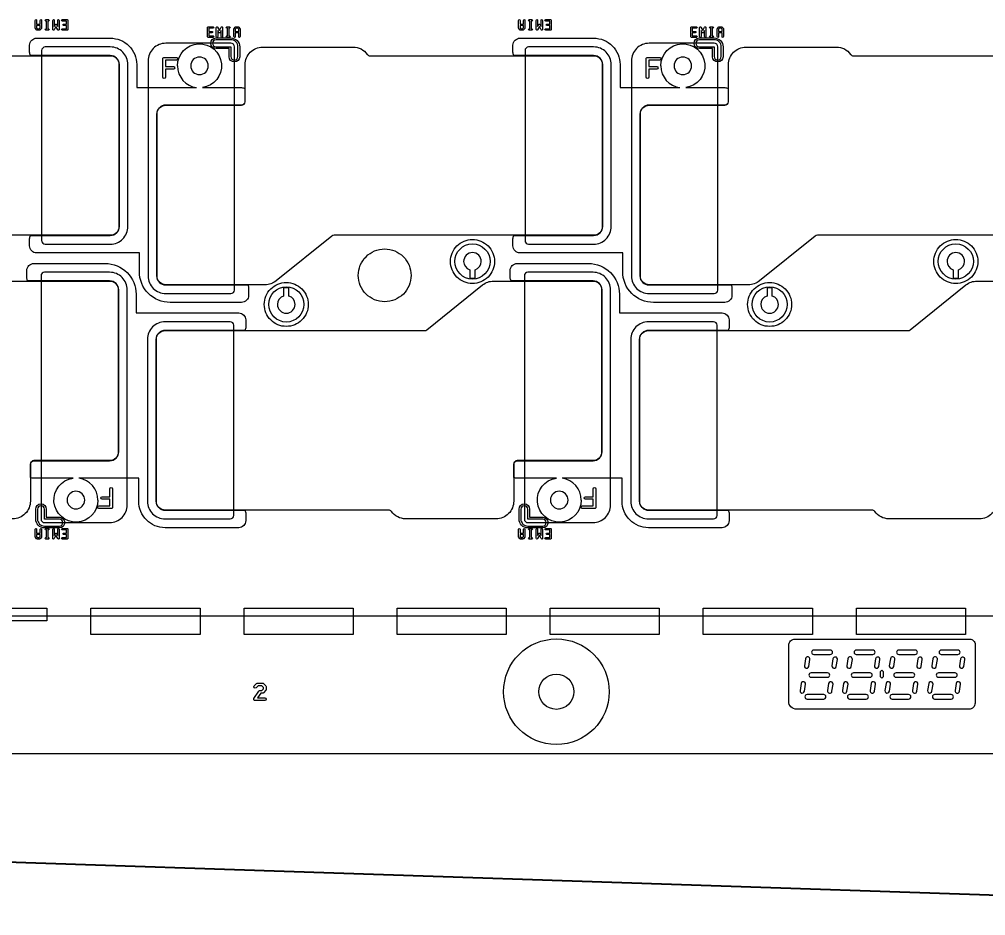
# Model space of a CAD drawing. Extents: x 2541 to 3941, y 2348 to 3338.
# Drawn here: x 2872 to 2926.9, y 2710.8 to 2761.7 of the extents above; entities that cross this region are included whole.
import ezdxf

# ---------------------------------------------------------------- set-up
doc = ezdxf.new("R2010")
doc.units = 0
doc.layers.get('0').update_dxf_attribs({"lineweight": 0})
doc.layers.get('Defpoints').update_dxf_attribs({"lineweight": 0})
doc.layers.add('EMI-T', color=6, linetype='Continuous', lineweight=0)
doc.layers.add('尺寸線', color=3, linetype='Continuous', lineweight=0)
doc.styles.get("Standard").update_dxf_attribs({"font": 'simplex.shx', "height": 2.7})
doc.dimstyles.get("Standard").update_dxf_attribs({"dimtxt": 6, "dimasz": 0.18, "dimexe": 0.18, "dimexo": 0.0625, "dimgap": 0.09, "dimtad": 0, "dimtih": 1, "dimtoh": 1, "dimdec": 4, "dimzin": 0, "dimdsep": 46, "dimtxsty": 'Standard', "dimcen": 0.09, "dimadec": 0, "dimazin": 0, "dimtfac": 1, "dimtdec": 4, "dimtofl": 0, "dimtmove": 0, "dimatfit": 3, "dimfxl": 0, "dimtolj": 1, "dimtzin": 0, "dimarcsym": 0})

# ---------------------------------------------------------------- blocks, each defined once
blk = doc.blocks.new('*D30')
at = {"layer": 'Defpoints', "color": 0, "linetype": 'Continuous'}
for p in [(2712.612, 2742.594), (2957.619, 2734.405), (2956.836, 2710.973)]:
    blk.add_point(p, dxfattribs=at)
at = {"layer": '尺寸線', "color": 0, "linetype": 'Continuous', "lineweight": -2}
for p, q in [((2712.609, 2742.531), (2711.822, 2718.982)), ((2957.617, 2734.343), (2956.83, 2710.793)), ((2712.008, 2719.156), (2825.242, 2715.371)), ((2956.656, 2710.979), (2843.422, 2714.764))]:
    blk.add_line(p, q, dxfattribs=at)
at = {"layer": '尺寸線', "color": 0, "linetype": 'Continuous'}
for points in [[(2712.009, 2719.186), (2712.007, 2719.126), (2711.828, 2719.162)], [(2956.655, 2710.949), (2956.657, 2711.009), (2956.836, 2710.973)]]:
    blk.add_solid(points, dxfattribs=at)
at = {"layer": '尺寸線', "color": 0, "linetype": 'Continuous', "insert": (2834.332, 2715.067), "char_height": 2.7, "attachment_point": 5}
blk.add_mtext('\\A1;245.1443', dxfattribs=at)

msp = doc.modelspace()

# ---------------------------------------------------------------- linework, layer by layer
for p, q in [((2873.57814, 2761.10094), (2873.50861, 2761.10094)), ((2901.04814, 2761.10094), (2900.97861, 2761.10094)), ((2883.8653, 2760.6917), (2883.79577, 2760.6917)), ((2911.3353, 2760.6917), (2911.26577, 2760.6917)), ((2873.57814, 2732.19094), (2873.50861, 2732.19094)), ((2901.04814, 2732.19094), (2900.97861, 2732.19094))]:
    msp.add_line(p, q)
at = {"linetype": 'Continuous'}
for points in [[(2710.51672, 2769.52127), (2710.51672, 2724.0146, -0.414214), (2712.51672, 2722.0146, -0.169418), (2712.08276, 2720.7706, -0.117594), (2712.62077, 2720.0146), (2834.01672, 2720.0146), (2834.01672, 2727.4146), (2841.01672, 2727.4146), (2841.01672, 2720.0146), (2962.41267, 2720.0146, -0.117594), (2962.95069, 2720.7706, -0.169419), (2962.51672, 2722.0146, -0.414214), (2964.51672, 2724.0146), (2964.51672, 2759.52729, 0.044792), (2965.01672, 2759.93118), (2965.01672, 2764.98695, -0.207733), (2964.97961, 2765.00139, 0.10603), (2963.74324, 2765.79265, -1), (2963.77828, 2765.88631, -0.057817), (2964.51672, 2765.50792)], [(2872.89907, 2761.22704), (2872.89907, 2761.39922), (2872.89907, 2761.6575, -1), (2872.97907, 2761.6575), (2872.97907, 2761.43922), (2873.17722, 2761.43922), (2873.17722, 2761.6575, -1), (2873.25722, 2761.6575), (2873.25722, 2761.39922)], [(2873.25722, 2761.39922), (2873.25722, 2761.22704, -0.173189), (2873.24818, 2761.20172), (2873.17895, 2761.116, -0.228301), (2873.14768, 2761.10094), (2873.00861, 2761.10094, -0.228253), (2872.97734, 2761.116), (2872.90811, 2761.20172, -0.173127), (2872.89907, 2761.22704)], [(2873.50861, 2761.10094, -1), (2873.50861, 2761.18094), (2873.53814, 2761.18094), (2873.53814, 2761.6175), (2873.50861, 2761.6175, -1), (2873.50861, 2761.6975), (2873.57814, 2761.6975), (2873.64768, 2761.6975, -1), (2873.64768, 2761.6175), (2873.61814, 2761.6175), (2873.61814, 2761.18094), (2873.64768, 2761.18094, -1), (2873.64768, 2761.10094), (2873.57814, 2761.10094)], [(2873.89907, 2761.14129), (2873.89907, 2761.6575, -1), (2873.97907, 2761.6575), (2873.97907, 2761.2996)], [(2873.97907, 2761.2996), (2874.04292, 2761.41819, -0.597324), (2874.11336, 2761.41819), (2874.17722, 2761.2996)], [(2874.17722, 2761.2996), (2874.17722, 2761.6575, -1), (2874.25722, 2761.6575), (2874.25722, 2761.14129, -0.782664), (2874.182, 2761.12198), (2874.07814, 2761.31485)], [(2874.43907, 2761.10094, -1), (2874.43907, 2761.18094), (2874.67722, 2761.18094), (2874.67722, 2761.35922), (2874.50861, 2761.35922, -1), (2874.50861, 2761.43922), (2874.67722, 2761.43922), (2874.67722, 2761.6175), (2874.43907, 2761.6175, -1), (2874.43907, 2761.6975), (2874.71722, 2761.6975, -0.414265), (2874.75722, 2761.6575), (2874.75722, 2761.39922)], [(2874.75722, 2761.39922), (2874.75722, 2761.14094, -0.414265), (2874.71722, 2761.10094), (2874.43907, 2761.10094)], [(2900.36907, 2761.22704), (2900.36907, 2761.39922), (2900.36907, 2761.6575, -1), (2900.44907, 2761.6575), (2900.44907, 2761.43922), (2900.64722, 2761.43922), (2900.64722, 2761.6575, -1), (2900.72722, 2761.6575), (2900.72722, 2761.39922)], [(2900.72722, 2761.39922), (2900.72722, 2761.22704, -0.173189), (2900.71818, 2761.20172), (2900.64895, 2761.116, -0.228301), (2900.61768, 2761.10094), (2900.47861, 2761.10094, -0.228253), (2900.44734, 2761.116), (2900.37811, 2761.20172, -0.173127), (2900.36907, 2761.22704)], [(2900.97861, 2761.10094, -1), (2900.97861, 2761.18094), (2901.00814, 2761.18094), (2901.00814, 2761.6175), (2900.97861, 2761.6175, -1), (2900.97861, 2761.6975), (2901.04814, 2761.6975), (2901.11768, 2761.6975, -1), (2901.11768, 2761.6175), (2901.08814, 2761.6175), (2901.08814, 2761.18094), (2901.11768, 2761.18094, -1), (2901.11768, 2761.10094), (2901.04814, 2761.10094)], [(2901.36907, 2761.14129), (2901.36907, 2761.6575, -1), (2901.44907, 2761.6575), (2901.44907, 2761.2996)], [(2901.44907, 2761.2996), (2901.51292, 2761.41819, -0.597324), (2901.58336, 2761.41819), (2901.64722, 2761.2996)], [(2901.64722, 2761.2996), (2901.64722, 2761.6575, -1), (2901.72722, 2761.6575), (2901.72722, 2761.14129, -0.782664), (2901.652, 2761.12198), (2901.54814, 2761.31485)], [(2901.90907, 2761.10094, -1), (2901.90907, 2761.18094), (2902.14722, 2761.18094), (2902.14722, 2761.35922), (2901.97861, 2761.35922, -1), (2901.97861, 2761.43922), (2902.14722, 2761.43922), (2902.14722, 2761.6175), (2901.90907, 2761.6175, -1), (2901.90907, 2761.6975), (2902.18722, 2761.6975, -0.414265), (2902.22722, 2761.6575), (2902.22722, 2761.39922)], [(2902.22722, 2761.39922), (2902.22722, 2761.14094, -0.414265), (2902.18722, 2761.10094), (2901.90907, 2761.10094)], [(2874.07814, 2761.31485), (2873.97429, 2761.12198, -0.782665), (2873.89907, 2761.14129)], [(2883.18623, 2760.7317), (2883.18623, 2761.24791, -0.782664), (2883.26145, 2761.26722), (2883.3653, 2761.07435)], [(2883.26623, 2761.08959), (2883.26623, 2760.7317, -1), (2883.18623, 2760.7317)], [(2883.46438, 2761.08959), (2883.40052, 2760.97101, -0.597324), (2883.33008, 2760.97101), (2883.26623, 2761.08959)], [(2883.3653, 2761.07435), (2883.46916, 2761.26722, -0.782665), (2883.54438, 2761.24791), (2883.54438, 2760.7317, -1), (2883.46438, 2760.7317), (2883.46438, 2761.08959)], [(2883.79577, 2760.6917, -1), (2883.79577, 2760.7717), (2883.8253, 2760.7717), (2883.8253, 2761.20825), (2883.79577, 2761.20825, -1), (2883.79577, 2761.28825), (2883.8653, 2761.28825), (2883.93484, 2761.28825, -1), (2883.93484, 2761.20825), (2883.9053, 2761.20825), (2883.9053, 2760.7717), (2883.93484, 2760.7717, -1), (2883.93484, 2760.6917), (2883.8653, 2760.6917)], [(2884.18623, 2760.7317), (2884.18623, 2760.98997), (2884.18623, 2761.16216, -0.173189), (2884.19527, 2761.18748), (2884.2645, 2761.2732, -0.228301), (2884.29577, 2761.28825), (2884.43484, 2761.28825, -0.228253), (2884.46611, 2761.2732), (2884.53534, 2761.18748, -0.173127), (2884.54438, 2761.16216), (2884.54438, 2760.98997)], [(2884.54438, 2760.98997), (2884.54438, 2760.7317, -1), (2884.46438, 2760.7317), (2884.46438, 2760.94997), (2884.26623, 2760.94997), (2884.26623, 2760.7317, -1), (2884.18623, 2760.7317)], [(2901.54814, 2761.31485), (2901.44429, 2761.12198, -0.782665), (2901.36907, 2761.14129)], [(2910.65623, 2760.7317), (2910.65623, 2761.24791, -0.782664), (2910.73145, 2761.26722), (2910.8353, 2761.07435)], [(2910.73623, 2761.08959), (2910.73623, 2760.7317, -1), (2910.65623, 2760.7317)], [(2910.93438, 2761.08959), (2910.87052, 2760.97101, -0.597324), (2910.80008, 2760.97101), (2910.73623, 2761.08959)], [(2910.8353, 2761.07435), (2910.93916, 2761.26722, -0.782665), (2911.01438, 2761.24791), (2911.01438, 2760.7317, -1), (2910.93438, 2760.7317), (2910.93438, 2761.08959)], [(2911.26577, 2760.6917, -1), (2911.26577, 2760.7717), (2911.2953, 2760.7717), (2911.2953, 2761.20825), (2911.26577, 2761.20825, -1), (2911.26577, 2761.28825), (2911.3353, 2761.28825), (2911.40484, 2761.28825, -1), (2911.40484, 2761.20825), (2911.3753, 2761.20825), (2911.3753, 2760.7717), (2911.40484, 2760.7717, -1), (2911.40484, 2760.6917), (2911.3353, 2760.6917)], [(2911.65623, 2760.7317), (2911.65623, 2760.98997), (2911.65623, 2761.16216, -0.173189), (2911.66527, 2761.18748), (2911.7345, 2761.2732, -0.228301), (2911.76577, 2761.28825), (2911.90484, 2761.28825, -0.228253), (2911.93611, 2761.2732), (2912.00534, 2761.18748, -0.173127), (2912.01438, 2761.16216), (2912.01438, 2760.98997)], [(2912.01438, 2760.98997), (2912.01438, 2760.7317, -1), (2911.93438, 2760.7317), (2911.93438, 2760.94997), (2911.73623, 2760.94997), (2911.73623, 2760.7317, -1), (2911.65623, 2760.7317)], [(2872.5803, 2748.8446), (2872.5803, 2749.2446, -0.124386), (2872.62831, 2749.4346), (2877.1652, 2749.4346, 0.414365), (2877.67507, 2749.94473), (2877.67507, 2759.1446, 0.414366), (2877.1652, 2759.65473), (2872.62831, 2759.65473, -0.124392), (2872.5803, 2759.84473), (2872.5803, 2760.24473, -0.414218), (2872.9803, 2760.64473), (2877.1652, 2760.64473, -0.414364), (2878.66507, 2759.14409), (2878.66507, 2757.83473), (2882.0703, 2757.83473)], [(2880.98437, 2759.07391, -2.205962), (2882.39845, 2757.83473), (2884.62218, 2757.83473, -0.124388), (2884.81218, 2757.78672), (2884.81218, 2757.03473, -0.414224), (2884.62218, 2756.84473), (2880.3152, 2756.84473, 0.414218), (2879.80508, 2756.3346), (2879.80508, 2747.13472, 0.414217), (2880.3152, 2746.6246), (2884.97418, 2746.6246, -0.124388), (2885.02218, 2746.4346), (2885.02218, 2746.0346, -0.414218), (2884.62218, 2745.6346), (2880.56508, 2745.6346, -0.414215), (2878.81508, 2747.3846), (2878.81508, 2748.4446), (2872.9803, 2748.4446, -0.414218), (2872.5803, 2748.8446)], [(2900.0503, 2748.8446), (2900.0503, 2749.2446, -0.124386), (2900.09831, 2749.4346), (2904.6352, 2749.4346, 0.414365), (2905.14507, 2749.94473), (2905.14507, 2759.1446, 0.414366), (2904.6352, 2759.65473), (2900.09831, 2759.65473, -0.124392), (2900.0503, 2759.84473), (2900.0503, 2760.24473, -0.414218), (2900.4503, 2760.64473), (2904.6352, 2760.64473, -0.414364), (2906.13507, 2759.14409), (2906.13507, 2757.83473), (2909.5403, 2757.83473)], [(2908.45437, 2759.07391, -2.205962), (2909.86845, 2757.83473), (2912.09218, 2757.83473, -0.124388), (2912.28218, 2757.78672), (2912.28218, 2757.03473, -0.414224), (2912.09218, 2756.84473), (2907.7852, 2756.84473, 0.414218), (2907.27508, 2756.3346), (2907.27508, 2747.13472, 0.414217), (2907.7852, 2746.6246), (2912.44418, 2746.6246, -0.124388), (2912.49218, 2746.4346), (2912.49218, 2746.0346, -0.414218), (2912.09218, 2745.6346), (2908.03508, 2745.6346, -0.414215), (2906.28508, 2747.3846), (2906.28508, 2748.4446), (2900.4503, 2748.4446, -0.414218), (2900.0503, 2748.8446)], [(2872.42127, 2747.0446), (2872.42127, 2747.4446, -0.414218), (2872.82127, 2747.8446), (2876.87837, 2747.8446, -0.414215), (2878.62837, 2746.0946), (2878.62837, 2745.0346), (2884.46314, 2745.0346, -0.414218), (2884.86314, 2744.6346), (2884.86314, 2744.2346, -0.124388), (2884.81514, 2744.0446), (2880.27825, 2744.0446, 0.414365), (2879.76838, 2743.53447), (2879.76838, 2734.3346, 0.414366), (2880.27825, 2733.82446), (2884.81514, 2733.82446, -0.124388), (2884.86314, 2733.63446), (2884.86314, 2733.23446, -0.414218), (2884.46314, 2732.83446), (2880.27825, 2732.83446, -0.414364), (2878.77838, 2734.3351), (2878.77838, 2735.64447), (2875.37315, 2735.64447)], [(2899.89127, 2747.0446), (2899.89127, 2747.4446, -0.414218), (2900.29127, 2747.8446), (2904.34837, 2747.8446, -0.414215), (2906.09837, 2746.0946), (2906.09837, 2745.0346), (2911.93314, 2745.0346, -0.414218), (2912.33314, 2744.6346), (2912.33314, 2744.2346, -0.124388), (2912.28514, 2744.0446), (2907.74825, 2744.0446, 0.414365), (2907.23838, 2743.53447), (2907.23838, 2734.3346, 0.414366), (2907.74825, 2733.82446), (2912.28514, 2733.82446, -0.124388), (2912.33314, 2733.63446), (2912.33314, 2733.23446, -0.414218), (2911.93314, 2732.83446), (2907.74825, 2732.83446, -0.414364), (2906.24838, 2734.3351), (2906.24838, 2735.64447), (2902.84315, 2735.64447)], [(2876.45907, 2734.40528, -2.205962), (2875.045, 2735.64447), (2872.82127, 2735.64447, -0.124386), (2872.63127, 2735.69247), (2872.63127, 2736.44447, -0.414224), (2872.82127, 2736.63447), (2877.12824, 2736.63447, 0.414218), (2877.63837, 2737.14459), (2877.63837, 2746.34447, 0.414217), (2877.12824, 2746.8546), (2872.46927, 2746.8546, -0.124392), (2872.42127, 2747.0446)], [(2903.92907, 2734.40528, -2.205962), (2902.515, 2735.64447), (2900.29127, 2735.64447, -0.124386), (2900.10127, 2735.69247), (2900.10127, 2736.44447, -0.414224), (2900.29127, 2736.63447), (2904.59824, 2736.63447, 0.414218), (2905.10837, 2737.14459), (2905.10837, 2746.34447, 0.414217), (2904.59824, 2746.8546), (2899.93927, 2746.8546, -0.124392), (2899.89127, 2747.0446)], [(2876.52075, 2733.9258, -1), (2876.52075, 2734.0758), (2877.14112, 2734.0758), (2877.14112, 2734.44732), (2876.6946, 2734.44732, -1), (2876.6946, 2734.59732), (2877.14112, 2734.59732), (2877.14112, 2735.04385, -1), (2877.29112, 2735.04385), (2877.29112, 2734.52232)], [(2903.99075, 2733.9258, -1), (2903.99075, 2734.0758), (2904.61112, 2734.0758), (2904.61112, 2734.44732), (2904.1646, 2734.44732, -1), (2904.1646, 2734.59732), (2904.61112, 2734.59732), (2904.61112, 2735.04385, -1), (2904.76112, 2735.04385), (2904.76112, 2734.52232)], [(2877.29112, 2734.52232), (2877.29112, 2734.0008, -0.414241), (2877.21612, 2733.9258), (2876.52075, 2733.9258)], [(2904.76112, 2734.52232), (2904.76112, 2734.0008, -0.414241), (2904.68612, 2733.9258), (2903.99075, 2733.9258)], [(2872.89907, 2732.31704), (2872.89907, 2732.48922), (2872.89907, 2732.7475, -1), (2872.97907, 2732.7475), (2872.97907, 2732.52922), (2873.17722, 2732.52922), (2873.17722, 2732.7475, -1), (2873.25722, 2732.7475), (2873.25722, 2732.48922)], [(2873.25722, 2732.48922), (2873.25722, 2732.31704, -0.173189), (2873.24818, 2732.29172), (2873.17895, 2732.206, -0.228301), (2873.14768, 2732.19094), (2873.00861, 2732.19094, -0.228253), (2872.97734, 2732.206), (2872.90811, 2732.29172, -0.173127), (2872.89907, 2732.31704)], [(2873.50861, 2732.19094, -1), (2873.50861, 2732.27094), (2873.53814, 2732.27094), (2873.53814, 2732.7075), (2873.50861, 2732.7075, -1), (2873.50861, 2732.7875), (2873.57814, 2732.7875), (2873.64768, 2732.7875, -1), (2873.64768, 2732.7075), (2873.61814, 2732.7075), (2873.61814, 2732.27094), (2873.64768, 2732.27094, -1), (2873.64768, 2732.19094), (2873.57814, 2732.19094)], [(2873.89907, 2732.23129), (2873.89907, 2732.7475, -1), (2873.97907, 2732.7475), (2873.97907, 2732.3896)], [(2874.07814, 2732.40485), (2873.97429, 2732.21198, -0.782665), (2873.89907, 2732.23129)], [(2873.97907, 2732.3896), (2874.04292, 2732.50819, -0.597324), (2874.11336, 2732.50819), (2874.17722, 2732.3896)], [(2874.17722, 2732.3896), (2874.17722, 2732.7475, -1), (2874.25722, 2732.7475), (2874.25722, 2732.23129, -0.782664), (2874.182, 2732.21198), (2874.07814, 2732.40485)], [(2874.43907, 2732.19094, -1), (2874.43907, 2732.27094), (2874.67722, 2732.27094), (2874.67722, 2732.44922), (2874.50861, 2732.44922, -1), (2874.50861, 2732.52922), (2874.67722, 2732.52922), (2874.67722, 2732.7075), (2874.43907, 2732.7075, -1), (2874.43907, 2732.7875), (2874.71722, 2732.7875, -0.414265), (2874.75722, 2732.7475), (2874.75722, 2732.48922)], [(2874.75722, 2732.48922), (2874.75722, 2732.23094, -0.414265), (2874.71722, 2732.19094), (2874.43907, 2732.19094)], [(2900.36907, 2732.31704), (2900.36907, 2732.48922), (2900.36907, 2732.7475, -1), (2900.44907, 2732.7475), (2900.44907, 2732.52922), (2900.64722, 2732.52922), (2900.64722, 2732.7475, -1), (2900.72722, 2732.7475), (2900.72722, 2732.48922)], [(2900.72722, 2732.48922), (2900.72722, 2732.31704, -0.173189), (2900.71818, 2732.29172), (2900.64895, 2732.206, -0.228301), (2900.61768, 2732.19094), (2900.47861, 2732.19094, -0.228253), (2900.44734, 2732.206), (2900.37811, 2732.29172, -0.173127), (2900.36907, 2732.31704)], [(2900.97861, 2732.19094, -1), (2900.97861, 2732.27094), (2901.00814, 2732.27094), (2901.00814, 2732.7075), (2900.97861, 2732.7075, -1), (2900.97861, 2732.7875), (2901.04814, 2732.7875), (2901.11768, 2732.7875, -1), (2901.11768, 2732.7075), (2901.08814, 2732.7075), (2901.08814, 2732.27094), (2901.11768, 2732.27094, -1), (2901.11768, 2732.19094), (2901.04814, 2732.19094)], [(2901.36907, 2732.23129), (2901.36907, 2732.7475, -1), (2901.44907, 2732.7475), (2901.44907, 2732.3896)], [(2901.54814, 2732.40485), (2901.44429, 2732.21198, -0.782665), (2901.36907, 2732.23129)], [(2901.44907, 2732.3896), (2901.51292, 2732.50819, -0.597324), (2901.58336, 2732.50819), (2901.64722, 2732.3896)], [(2901.64722, 2732.3896), (2901.64722, 2732.7475, -1), (2901.72722, 2732.7475), (2901.72722, 2732.23129, -0.782664), (2901.652, 2732.21198), (2901.54814, 2732.40485)], [(2901.90907, 2732.19094, -1), (2901.90907, 2732.27094), (2902.14722, 2732.27094), (2902.14722, 2732.44922), (2901.97861, 2732.44922, -1), (2901.97861, 2732.52922), (2902.14722, 2732.52922), (2902.14722, 2732.7075), (2901.90907, 2732.7075, -1), (2901.90907, 2732.7875), (2902.18722, 2732.7875, -0.414265), (2902.22722, 2732.7475), (2902.22722, 2732.48922)], [(2902.22722, 2732.48922), (2902.22722, 2732.23094, -0.414265), (2902.18722, 2732.19094), (2901.90907, 2732.19094)], [(2885.3296, 2723.13319), (2885.6101, 2723.55394, -0.251301), (2885.67359, 2723.58799), (2885.78235, 2723.58799), (2885.87805, 2723.68369), (2885.87805, 2723.76089), (2885.78235, 2723.85658), (2885.56482, 2723.85658), (2885.44681, 2723.73857, -1), (2885.33904, 2723.84633), (2885.47937, 2723.98667, -0.200506), (2885.53371, 2724.00898), (2885.81346, 2724.00898, -0.200506), (2885.8678, 2723.98667), (2886.00813, 2723.84633, -0.200506), (2886.03045, 2723.792), (2886.03045, 2723.65258, -0.200506), (2886.00813, 2723.59824), (2885.8678, 2723.45791, -0.200506), (2885.81346, 2723.43559), (2885.71437, 2723.43559), (2885.5353, 2723.167)], [(2885.5353, 2723.167), (2885.95425, 2723.167, -1), (2885.95425, 2723.0146), (2885.39292, 2723.0146, -0.599705), (2885.3296, 2723.13319)]]:
    msp.add_lwpolyline(points, format="xyb", dxfattribs=at)
for points in [[(2872.97907, 2761.24117), (2873.02772, 2761.18094), (2873.12857, 2761.18094), (2873.17722, 2761.24117), (2873.17722, 2761.35922), (2872.97907, 2761.35922)], [(2884.26623, 2761.02997), (2884.46438, 2761.02997), (2884.46438, 2761.14802), (2884.41573, 2761.20825), (2884.31488, 2761.20825), (2884.26623, 2761.14802)], [(2900.44907, 2761.24117), (2900.49772, 2761.18094), (2900.59857, 2761.18094), (2900.64722, 2761.24117), (2900.64722, 2761.35922), (2900.44907, 2761.35922)], [(2911.73623, 2761.02997), (2911.93438, 2761.02997), (2911.93438, 2761.14802), (2911.88573, 2761.20825), (2911.78488, 2761.20825), (2911.73623, 2761.14802)], [(2872.97907, 2732.33117), (2873.02772, 2732.27094), (2873.12857, 2732.27094), (2873.17722, 2732.33117), (2873.17722, 2732.44922), (2872.97907, 2732.44922)], [(2900.44907, 2732.33117), (2900.49772, 2732.27094), (2900.59857, 2732.27094), (2900.64722, 2732.33117), (2900.64722, 2732.44922), (2900.44907, 2732.44922)], [(2867.36672, 2727.54212), (2867.36672, 2728.2646), (2873.56672, 2728.2646), (2873.56672, 2727.54212)], [(2876.06672, 2726.7646), (2876.06672, 2728.2646), (2882.26672, 2728.2646), (2882.26672, 2726.7646)], [(2884.76672, 2726.7646), (2884.76672, 2728.2646), (2890.96672, 2728.2646), (2890.96672, 2726.7646)], [(2893.46672, 2726.7646), (2893.46672, 2728.2646), (2899.66672, 2728.2646), (2899.66672, 2726.7646)], [(2902.16672, 2726.7646), (2902.16672, 2728.2646), (2908.36672, 2728.2646), (2908.36672, 2726.7646)], [(2910.86672, 2726.7646), (2910.86672, 2728.2646), (2917.06672, 2728.2646), (2917.06672, 2726.7646)], [(2919.56672, 2726.7646), (2919.56672, 2728.2646), (2925.76672, 2728.2646), (2925.76672, 2726.7646)], [(2920.91672, 2724.3896), (2921.01672, 2724.2896), (2921.11672, 2724.3896), (2921.11672, 2724.6396), (2921.01672, 2724.7396), (2920.91672, 2724.6396)]]:
    msp.add_lwpolyline(points, close=True, dxfattribs=at)
for points in [[(2882.68623, 2760.7317), (2882.68623, 2760.98997), (2882.68623, 2761.24825, -0.414265), (2882.72623, 2761.28825), (2883.00438, 2761.28825, -1), (2883.00438, 2761.20825), (2882.76623, 2761.20825), (2882.76623, 2761.02997), (2882.93484, 2761.02997, -1), (2882.93484, 2760.94997), (2882.76623, 2760.94997), (2882.76623, 2760.7717), (2883.00438, 2760.7717, -1), (2883.00438, 2760.6917), (2882.72623, 2760.6917, -0.414265)], [(2910.15623, 2760.7317), (2910.15623, 2760.98997), (2910.15623, 2761.24825, -0.414265), (2910.19623, 2761.28825), (2910.47438, 2761.28825, -1), (2910.47438, 2761.20825), (2910.23623, 2761.20825), (2910.23623, 2761.02997), (2910.40484, 2761.02997, -1), (2910.40484, 2760.94997), (2910.23623, 2760.94997), (2910.23623, 2760.7717), (2910.47438, 2760.7717, -1), (2910.47438, 2760.6917), (2910.19623, 2760.6917, -0.414265)], [(2883.17244, 2760.05531, -1), (2883.17244, 2760.65531), (2884.01715, 2760.65531, -0.414217), (2884.51715, 2760.15531), (2884.51715, 2759.59231, -1), (2883.91715, 2759.59231), (2883.91715, 2760.05531)], [(2883.17244, 2760.15531), (2884.01715, 2760.15531), (2884.01715, 2759.60124, 1), (2884.41715, 2759.60124), (2884.41715, 2760.15531, 0.414218), (2884.01715, 2760.55531), (2883.17244, 2760.55531, 1)], [(2910.64244, 2760.05531, -1), (2910.64244, 2760.65531), (2911.48715, 2760.65531, -0.414217), (2911.98715, 2760.15531), (2911.98715, 2759.59231, -1), (2911.38715, 2759.59231), (2911.38715, 2760.05531)], [(2910.64244, 2760.15531), (2911.48715, 2760.15531), (2911.48715, 2759.60124, 1), (2911.88715, 2759.60124), (2911.88715, 2760.15531, 0.414218), (2911.48715, 2760.55531), (2910.64244, 2760.55531, 1)], [(2852.34508, 2747.13472), (2852.34508, 2756.3346, -0.414219), (2852.8452, 2756.83473), (2857.15218, 2756.83473, 0.414223), (2857.35218, 2757.03473), (2857.35218, 2759.13952, -0.414215), (2858.35218, 2760.13952), (2863.48907, 2760.13952, -0.24029), (2864.29871, 2759.72692, 0.240069), (2864.46015, 2759.64473), (2877.1652, 2759.64473, -0.414366), (2877.66507, 2759.1446), (2877.66507, 2749.94472, -0.414365), (2877.1652, 2749.4446), (2862.41567, 2749.4446, 0.170771), (2862.29046, 2749.40056), (2859.11951, 2746.85481, -0.170765), (2858.49341, 2746.6346), (2852.8452, 2746.6346, -0.414218)], [(2879.81508, 2747.13472), (2879.81508, 2756.3346, -0.414219), (2880.3152, 2756.83473), (2884.62218, 2756.83473, 0.414223), (2884.82218, 2757.03473), (2884.82218, 2759.13952, -0.414215), (2885.82218, 2760.13952), (2890.95907, 2760.13952, -0.24029), (2891.76871, 2759.72692, 0.240069), (2891.93015, 2759.64473), (2904.6352, 2759.64473, -0.414366), (2905.13507, 2759.1446), (2905.13507, 2749.94472, -0.414365), (2904.6352, 2749.4446), (2889.88567, 2749.4446, 0.170771), (2889.76046, 2749.40056), (2886.58951, 2746.85481, -0.170765), (2885.96341, 2746.6346), (2880.3152, 2746.6346, -0.414218)], [(2907.28508, 2747.13472), (2907.28508, 2756.3346, -0.414219), (2907.7852, 2756.83473), (2912.09218, 2756.83473, 0.414223), (2912.29218, 2757.03473), (2912.29218, 2759.13952, -0.414215), (2913.29218, 2760.13952), (2918.42907, 2760.13952, -0.24029), (2919.23871, 2759.72692, 0.240069), (2919.40015, 2759.64473), (2932.1052, 2759.64473, -0.414366), (2932.60507, 2759.1446), (2932.60507, 2749.94472, -0.414365), (2932.1052, 2749.4446), (2917.35567, 2749.4446, 0.170771), (2917.23046, 2749.40056), (2914.05951, 2746.85481, -0.170765), (2913.43341, 2746.6346), (2907.7852, 2746.6346, -0.414218)], [(2880.15233, 2758.43535), (2880.15233, 2758.95687), (2880.15233, 2759.4784, -0.414241), (2880.22733, 2759.5534), (2880.92269, 2759.5534, -1), (2880.92269, 2759.4034), (2880.30233, 2759.4034), (2880.30233, 2759.03187), (2880.74885, 2759.03187, -1), (2880.74885, 2758.88187), (2880.30233, 2758.88187), (2880.30233, 2758.43535, -1)], [(2881.73437, 2759.07391, 0.414217), (2882.23437, 2758.57391, 0.414217), (2882.73437, 2759.07391, 0.414217), (2882.23437, 2759.57391, 0.414217)], [(2907.62233, 2758.43535), (2907.62233, 2758.95687), (2907.62233, 2759.4784, -0.414241), (2907.69733, 2759.5534), (2908.39269, 2759.5534, -1), (2908.39269, 2759.4034), (2907.77233, 2759.4034), (2907.77233, 2759.03187), (2908.21885, 2759.03187, -1), (2908.21885, 2758.88187), (2907.77233, 2758.88187), (2907.77233, 2758.43535, -1)], [(2909.20437, 2759.07391, 0.414217), (2909.70437, 2758.57391, 0.414217), (2910.20437, 2759.07391, 0.414217), (2909.70437, 2759.57391, 0.414217)], [(2896.49699, 2747.96071, -0.414215), (2897.74699, 2749.21071, -0.414215), (2898.99699, 2747.96071, -0.414215), (2897.74699, 2746.71071, -0.414215)], [(2923.96699, 2747.96071, -0.414215), (2925.21699, 2749.21071, -0.414215), (2926.46699, 2747.96071, -0.414215), (2925.21699, 2746.71071, -0.414215)], [(2891.25769, 2747.17003, -0.414215), (2892.75769, 2748.67003, -0.414215), (2894.25769, 2747.17003, -0.414215), (2892.75769, 2745.67003, -0.414215)], [(2897.24699, 2747.96071, 0.327542), (2897.59699, 2747.48374), (2897.59699, 2747.00957), (2897.89699, 2747.00957), (2897.89699, 2747.48374, 0.327544), (2898.24699, 2747.96071, 0.414217), (2897.74699, 2748.46071, 0.414217)], [(2924.71699, 2747.96071, 0.327542), (2925.06699, 2747.48374), (2925.06699, 2747.00957), (2925.36699, 2747.00957), (2925.36699, 2747.48374, 0.327544), (2925.71699, 2747.96071, 0.414217), (2925.21699, 2748.46071, 0.414217)], [(2852.30838, 2734.33459), (2852.30838, 2743.53447, -0.414365), (2852.80825, 2744.0346), (2867.55778, 2744.0346, 0.170771), (2867.68299, 2744.07863), (2870.85394, 2746.62438, -0.170765), (2871.48004, 2746.8446), (2877.12824, 2746.8446, -0.414218), (2877.62837, 2746.34447), (2877.62837, 2737.14459, -0.414219), (2877.12824, 2736.64447), (2872.82127, 2736.64447, 0.414223), (2872.62127, 2736.44447), (2872.62127, 2734.33967, -0.414215), (2871.62127, 2733.33967), (2866.48437, 2733.33967, -0.24029), (2865.67474, 2733.75227, 0.240069), (2865.5133, 2733.83446), (2852.80825, 2733.83446, -0.414366)], [(2879.77838, 2734.33459), (2879.77838, 2743.53447, -0.414365), (2880.27825, 2744.0346), (2895.02778, 2744.0346, 0.170771), (2895.15299, 2744.07863), (2898.32394, 2746.62438, -0.170765), (2898.95004, 2746.8446), (2904.59824, 2746.8446, -0.414218), (2905.09837, 2746.34447), (2905.09837, 2737.14459, -0.414219), (2904.59824, 2736.64447), (2900.29127, 2736.64447, 0.414223), (2900.09127, 2736.44447), (2900.09127, 2734.33967, -0.414215), (2899.09127, 2733.33967), (2893.95437, 2733.33967, -0.24029), (2893.14474, 2733.75227, 0.240069), (2892.9833, 2733.83446), (2880.27825, 2733.83446, -0.414366)], [(2885.91646, 2745.51848, -0.414215), (2887.16646, 2746.76848, -0.414215), (2888.41646, 2745.51848, -0.414215), (2887.16646, 2744.26848, -0.414215)], [(2907.24838, 2734.33459), (2907.24838, 2743.53447, -0.414365), (2907.74825, 2744.0346), (2922.49778, 2744.0346, 0.170771), (2922.62299, 2744.07863), (2925.79394, 2746.62438, -0.170765), (2926.42004, 2746.8446), (2932.06824, 2746.8446, -0.414218), (2932.56837, 2746.34447), (2932.56837, 2737.14459, -0.414219), (2932.06824, 2736.64447), (2927.76127, 2736.64447, 0.414223), (2927.56127, 2736.44447), (2927.56127, 2734.33967, -0.414215), (2926.56127, 2733.33967), (2921.42437, 2733.33967, -0.24029), (2920.61474, 2733.75227, 0.240069), (2920.4533, 2733.83446), (2907.74825, 2733.83446, -0.414366)], [(2913.38646, 2745.51848, -0.414215), (2914.63646, 2746.76848, -0.414215), (2915.88646, 2745.51848, -0.414215), (2914.63646, 2744.26848, -0.414215)], [(2886.66646, 2745.51848, 0.414217), (2887.16646, 2745.01848, 0.414217), (2887.66646, 2745.51848, 0.327542), (2887.31646, 2745.99545), (2887.31646, 2746.46962), (2887.01646, 2746.46962), (2887.01646, 2745.99545, 0.327544)], [(2914.13646, 2745.51848, 0.414217), (2914.63646, 2745.01848, 0.414217), (2915.13646, 2745.51848, 0.327542), (2914.78646, 2745.99545), (2914.78646, 2746.46962), (2914.48646, 2746.46962), (2914.48646, 2745.99545, 0.327544)], [(2874.70907, 2734.40528, 0.414217), (2875.20907, 2733.90528, 0.414217), (2875.70907, 2734.40528, 0.414217), (2875.20907, 2734.90528, 0.414217)], [(2902.17907, 2734.40528, 0.414217), (2902.67907, 2733.90528, 0.414217), (2903.17907, 2734.40528, 0.414217), (2902.67907, 2734.90528, 0.414217)], [(2872.92629, 2733.32388), (2872.92629, 2733.88689, -1), (2873.52629, 2733.88689), (2873.52629, 2733.42388), (2874.27101, 2733.42388, -1), (2874.27101, 2732.82388), (2873.42629, 2732.82388, -0.414217)], [(2873.02629, 2733.32388, 0.414218), (2873.42629, 2732.92388), (2874.27101, 2732.92388, 1), (2874.27101, 2733.32388), (2873.42629, 2733.32388), (2873.42629, 2733.87796, 1), (2873.02629, 2733.87796)], [(2900.39629, 2733.32388), (2900.39629, 2733.88689, -1), (2900.99629, 2733.88689), (2900.99629, 2733.42388), (2901.74101, 2733.42388, -1), (2901.74101, 2732.82388), (2900.89629, 2732.82388, -0.414217)], [(2900.49629, 2733.32388, 0.414218), (2900.89629, 2732.92388), (2901.74101, 2732.92388, 1), (2901.74101, 2733.32388), (2900.89629, 2733.32388), (2900.89629, 2733.87796, 1), (2900.49629, 2733.87796)], [(2915.71941, 2722.96785), (2915.71941, 2726.13954, -0.414218), (2916.08789, 2726.50802), (2926.0013, 2726.50802, -0.41422), (2926.31404, 2726.19528), (2926.31404, 2722.8725, -0.414219), (2925.96271, 2722.52118), (2916.16609, 2722.52118, -0.414218)], [(2917.14757, 2725.63099), (2918.08483, 2725.63099, 1), (2918.08483, 2725.88499), (2917.14757, 2725.88499, 1)], [(2919.56057, 2725.63099), (2920.49783, 2725.63099, 1), (2920.49783, 2725.88499), (2919.56057, 2725.88499, 1)], [(2921.97357, 2725.63099), (2922.91083, 2725.63099, 1), (2922.91083, 2725.88499), (2921.97357, 2725.88499, 1)], [(2924.39165, 2725.63099), (2925.32891, 2725.63099, 1), (2925.32891, 2725.88499), (2924.39165, 2725.88499, 1)], [(2916.61073, 2724.99602, 1), (2916.86145, 2724.95532), (2916.92495, 2725.34648, 1), (2916.67423, 2725.38718)], [(2918.17525, 2724.99015, 1), (2918.42622, 2724.95104), (2918.48718, 2725.3422, 1), (2918.23621, 2725.38131)], [(2919.02373, 2724.99602, 1), (2919.27445, 2724.95532), (2919.33795, 2725.34648, 1), (2919.08723, 2725.38718)], [(2920.58825, 2724.99015, 1), (2920.83922, 2724.95104), (2920.90018, 2725.3422, 1), (2920.64921, 2725.38131)], [(2921.43673, 2724.99602, 1), (2921.68745, 2724.95532), (2921.75095, 2725.34648, 1), (2921.50023, 2725.38718)], [(2923.00125, 2724.99015, 1), (2923.25222, 2724.95104), (2923.31318, 2725.3422, 1), (2923.06221, 2725.38131)], [(2923.85481, 2724.99602, 1), (2924.10553, 2724.95532), (2924.16903, 2725.34648, 1), (2923.91831, 2725.38718)], [(2925.41945, 2724.99094, 1), (2925.67017, 2724.95024), (2925.73367, 2725.3414, 1), (2925.48295, 2725.3821)], [(2916.99263, 2724.33559), (2917.92989, 2724.33559, 1), (2917.92989, 2724.58959), (2916.99263, 2724.58959, 1)], [(2919.40563, 2724.33559), (2920.34289, 2724.33559, 1), (2920.34289, 2724.58959), (2919.40563, 2724.58959, 1)], [(2921.81863, 2724.33559), (2922.75589, 2724.33559, 1), (2922.75589, 2724.58959), (2921.81863, 2724.58959, 1)], [(2924.23671, 2724.33559), (2925.17143, 2724.33559, 1), (2925.17143, 2724.58959), (2924.23671, 2724.58959, 1)], [(2916.36431, 2723.58353, 1), (2916.61511, 2723.54334), (2916.67861, 2723.93958, 1), (2916.42781, 2723.97977)], [(2917.92883, 2723.58275, 1), (2918.17987, 2723.54412), (2918.24083, 2723.94036, 1), (2917.98979, 2723.97899)], [(2918.77731, 2723.58353, 1), (2919.02811, 2723.54334), (2919.09161, 2723.93958, 1), (2918.84081, 2723.97977)], [(2920.34183, 2723.58275, 1), (2920.59287, 2723.54412), (2920.65383, 2723.94036, 1), (2920.40279, 2723.97899)], [(2921.19031, 2723.58353, 1), (2921.44111, 2723.54334), (2921.50461, 2723.93958, 1), (2921.25381, 2723.97977)], [(2922.75483, 2723.58275, 1), (2923.00587, 2723.54412), (2923.06683, 2723.94036, 1), (2922.81579, 2723.97899)], [(2923.61093, 2723.58353, 1), (2923.86173, 2723.54334), (2923.92523, 2723.93958, 1), (2923.67443, 2723.97977)], [(2925.17291, 2723.58275, 1), (2925.42395, 2723.54412), (2925.48491, 2723.94036, 1), (2925.23387, 2723.97899)], [(2916.76911, 2723.10115), (2917.70891, 2723.10115, 1), (2917.70891, 2723.35515), (2916.76911, 2723.35515, 1)], [(2919.18211, 2723.10115), (2920.12191, 2723.10115, 1), (2920.12191, 2723.35515), (2919.18211, 2723.35515, 1)], [(2921.59511, 2723.10115), (2922.53491, 2723.10115, 1), (2922.53491, 2723.35515), (2921.59511, 2723.35515, 1)], [(2924.01319, 2723.10115), (2924.95299, 2723.10115, 1), (2924.95299, 2723.35515), (2924.01319, 2723.35515, 1)]]:
    msp.add_lwpolyline(points, format="xyb", close=True, dxfattribs=at)
for radius in [3, 1]:
    msp.add_circle((2902.51672, 2723.5146), radius)
for centre, start, end in [((2882.23437, 2759.07391), 179.999999, 262.45759), ((2909.70437, 2759.07391), 179.999999, 262.45759), ((2875.20907, 2734.40528), 359.999999, 82.45759), ((2902.67907, 2734.40528), 359.999999, 82.45759)]:
    msp.add_arc(centre, 1.25, start, end)
at = {"layer": 'EMI-T', "linetype": 'Continuous'}
msp.add_lwpolyline([(2707.71672, 2727.8146), (2707.71672, 2917.2146), (2977.71672, 2917.2146), (2977.71672, 2727.8146)], close=True, dxfattribs=at)
for points in [[(2879.31508, 2747.13472, 0.414215), (2880.3152, 2746.1346), (2884.01715, 2746.1346, 0.414223), (2884.21715, 2746.3346), (2884.21715, 2760.15532, 0.414223), (2884.01715, 2760.35532), (2880.3152, 2760.35532, 0.414215), (2879.31508, 2759.35519)], [(2906.78508, 2747.13472, 0.414215), (2907.7852, 2746.1346), (2911.48715, 2746.1346, 0.414223), (2911.68715, 2746.3346), (2911.68715, 2760.15532, 0.414223), (2911.48715, 2760.35532), (2907.7852, 2760.35532, 0.414215), (2906.78508, 2759.35519)], [(2873.26299, 2749.1446, 0.414223), (2873.46299, 2748.9446), (2877.16519, 2748.9446, 0.414363), (2878.16507, 2749.94498), (2878.16507, 2759.14435, 0.414365), (2877.16519, 2760.14473), (2873.46299, 2760.14473, 0.414223), (2873.26299, 2759.94473)], [(2900.73299, 2749.1446, 0.414223), (2900.93299, 2748.9446), (2904.63519, 2748.9446, 0.414363), (2905.63507, 2749.94498), (2905.63507, 2759.14435, 0.414365), (2904.63519, 2760.14473), (2900.93299, 2760.14473, 0.414223), (2900.73299, 2759.94473)], [(2873.22629, 2733.32388, 0.414223), (2873.42629, 2733.12388), (2877.12824, 2733.12388, 0.414215), (2878.12837, 2734.12401), (2878.12837, 2746.34448, 0.414215), (2877.12824, 2747.3446), (2873.42629, 2747.3446, 0.414223), (2873.22629, 2747.1446)], [(2900.69629, 2733.32388, 0.414223), (2900.89629, 2733.12388), (2904.59824, 2733.12388, 0.414215), (2905.59837, 2734.12401), (2905.59837, 2746.34448, 0.414215), (2904.59824, 2747.3446), (2900.89629, 2747.3446, 0.414223), (2900.69629, 2747.1446)], [(2879.27838, 2734.33485, 0.414365), (2880.27825, 2733.33447), (2883.98045, 2733.33447, 0.414223), (2884.18045, 2733.53447), (2884.18045, 2744.3346, 0.414223), (2883.98045, 2744.5346), (2880.27825, 2744.5346, 0.414363), (2879.27838, 2743.53422)], [(2906.74838, 2734.33485, 0.414365), (2907.74825, 2733.33447), (2911.45045, 2733.33447, 0.414223), (2911.65045, 2733.53447), (2911.65045, 2744.3346, 0.414223), (2911.45045, 2744.5346), (2907.74825, 2744.5346, 0.414363), (2906.74838, 2743.53422)]]:
    msp.add_lwpolyline(points, format="xyb", close=True, dxfattribs=at)
at = {"layer": 'EMI-T'}
for centre in [(2897.74699, 2747.96072), (2925.21699, 2747.96072), (2887.16645, 2745.51848), (2914.63645, 2745.51848)]:
    msp.add_circle(centre, 1, dxfattribs=at)

# ---------------------------------------------------------------- dimensions: what is measured, and where the dimension line sits
at = {"layer": '尺寸線', "linetype": 'Continuous'}
dim = msp.add_aligned_dim(p1=(2712.61158, 2742.59373), p2=(2957.61907, 2734.40528), distance=-23.44512, dimstyle='Standard', dxfattribs=at)
dim.commit()
dim.dimension.update_dxf_attribs({"geometry": '*D30', "text_midpoint": (2834.3322, 2715.06747)})

doc.saveas('drawing.dxf')
